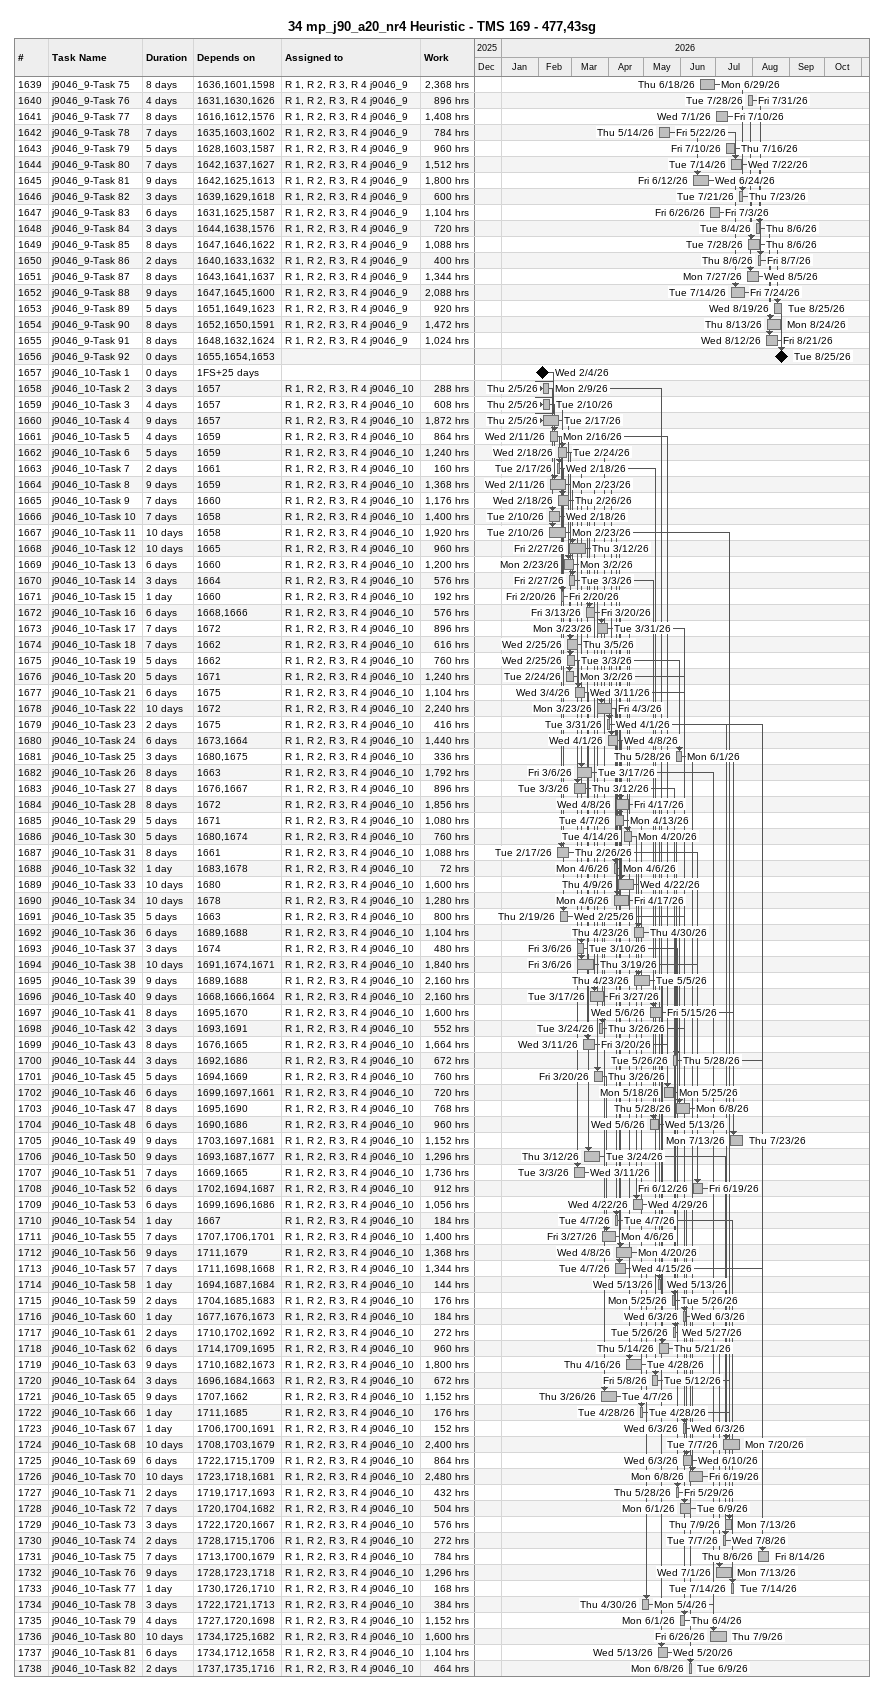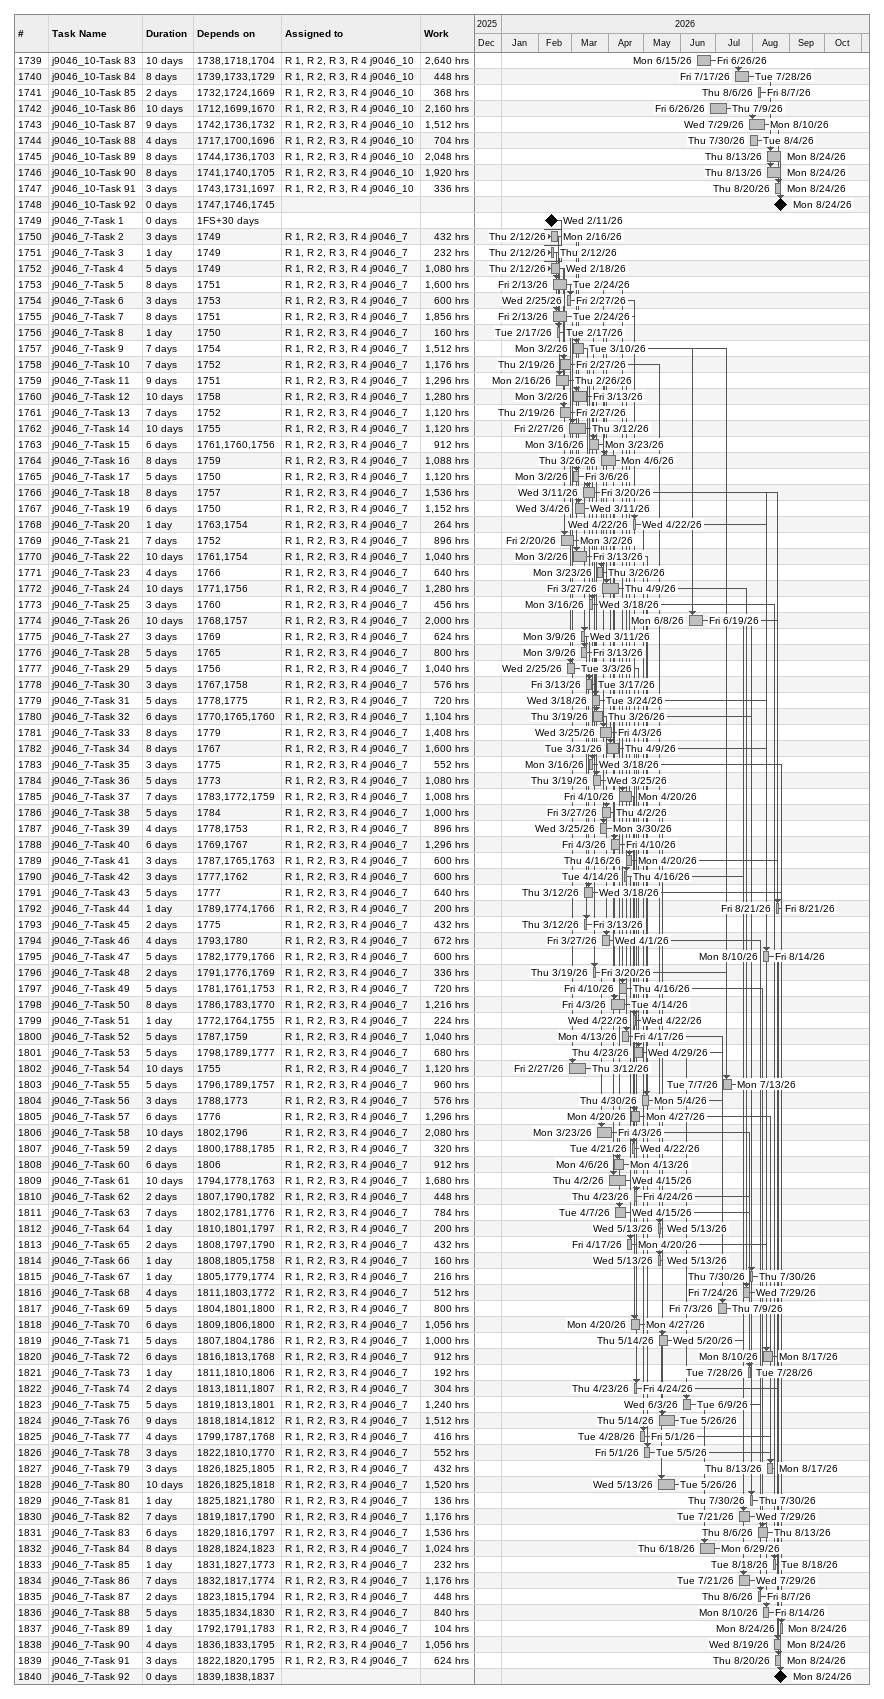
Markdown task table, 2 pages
34 mp_j90_a20_nr4 Heuristic - TMS 169 - 477,43sg

| ID | Task | Duration | Start | Finish | Predecessors | Resources | Work (h) |
|---|---|---|---|---|---|---|---|
| 1639 | j9046_9-Task 75 | 8d | 2026-06-18 | 2026-06-29 | 1636, 1601, 1598 | R 1, R 2, R 3, R 4 j9046_9 | 2368 |
| 1640 | j9046_9-Task 76 | 4d | 2026-07-28 | 2026-07-31 | 1631, 1630, 1626 | R 1, R 2, R 3, R 4 j9046_9 | 896 |
| 1641 | j9046_9-Task 77 | 8d | 2026-07-01 | 2026-07-10 | 1616, 1612, 1576 | R 1, R 2, R 3, R 4 j9046_9 | 1408 |
| 1642 | j9046_9-Task 78 | 7d | 2026-05-14 | 2026-05-22 | 1635, 1603, 1602 | R 1, R 2, R 3, R 4 j9046_9 | 784 |
| 1643 | j9046_9-Task 79 | 5d | 2026-07-10 | 2026-07-16 | 1628, 1603, 1587 | R 1, R 2, R 3, R 4 j9046_9 | 960 |
| 1644 | j9046_9-Task 80 | 7d | 2026-07-14 | 2026-07-22 | 1642, 1637, 1627 | R 1, R 2, R 3, R 4 j9046_9 | 1512 |
| 1645 | j9046_9-Task 81 | 9d | 2026-06-12 | 2026-06-24 | 1642, 1625, 1613 | R 1, R 2, R 3, R 4 j9046_9 | 1800 |
| 1646 | j9046_9-Task 82 | 3d | 2026-07-21 | 2026-07-23 | 1639, 1629, 1618 | R 1, R 2, R 3, R 4 j9046_9 | 600 |
| 1647 | j9046_9-Task 83 | 6d | 2026-06-26 | 2026-07-03 | 1631, 1625, 1587 | R 1, R 2, R 3, R 4 j9046_9 | 1104 |
| 1648 | j9046_9-Task 84 | 3d | 2026-08-04 | 2026-08-06 | 1644, 1638, 1576 | R 1, R 2, R 3, R 4 j9046_9 | 720 |
| 1649 | j9046_9-Task 85 | 8d | 2026-07-28 | 2026-08-06 | 1647, 1646, 1622 | R 1, R 2, R 3, R 4 j9046_9 | 1088 |
| 1650 | j9046_9-Task 86 | 2d | 2026-08-06 | 2026-08-07 | 1640, 1633, 1632 | R 1, R 2, R 3, R 4 j9046_9 | 400 |
| 1651 | j9046_9-Task 87 | 8d | 2026-07-27 | 2026-08-05 | 1643, 1641, 1637 | R 1, R 2, R 3, R 4 j9046_9 | 1344 |
| 1652 | j9046_9-Task 88 | 9d | 2026-07-14 | 2026-07-24 | 1647, 1645, 1600 | R 1, R 2, R 3, R 4 j9046_9 | 2088 |
| 1653 | j9046_9-Task 89 | 5d | 2026-08-19 | 2026-08-25 | 1651, 1649, 1623 | R 1, R 2, R 3, R 4 j9046_9 | 920 |
| 1654 | j9046_9-Task 90 | 8d | 2026-08-13 | 2026-08-24 | 1652, 1650, 1591 | R 1, R 2, R 3, R 4 j9046_9 | 1472 |
| 1655 | j9046_9-Task 91 | 8d | 2026-08-12 | 2026-08-21 | 1648, 1632, 1624 | R 1, R 2, R 3, R 4 j9046_9 | 1024 |
| 1656 | j9046_9-Task 92 | 0d | 2026-08-25 | 2026-08-25 | 1655, 1654, 1653 |  |  |
| 1657 | j9046_10-Task 1 | 0d | 2026-02-04 | 2026-02-04 | 1FS+25d |  |  |
| 1658 | j9046_10-Task 2 | 3d | 2026-02-05 | 2026-02-09 | 1657 | R 1, R 2, R 3, R 4 j9046_10 | 288 |
| 1659 | j9046_10-Task 3 | 4d | 2026-02-05 | 2026-02-10 | 1657 | R 1, R 2, R 3, R 4 j9046_10 | 608 |
| 1660 | j9046_10-Task 4 | 9d | 2026-02-05 | 2026-02-17 | 1657 | R 1, R 2, R 3, R 4 j9046_10 | 1872 |
| 1661 | j9046_10-Task 5 | 4d | 2026-02-11 | 2026-02-16 | 1659 | R 1, R 2, R 3, R 4 j9046_10 | 864 |
| 1662 | j9046_10-Task 6 | 5d | 2026-02-18 | 2026-02-24 | 1659 | R 1, R 2, R 3, R 4 j9046_10 | 1240 |
| 1663 | j9046_10-Task 7 | 2d | 2026-02-17 | 2026-02-18 | 1661 | R 1, R 2, R 3, R 4 j9046_10 | 160 |
| 1664 | j9046_10-Task 8 | 9d | 2026-02-11 | 2026-02-23 | 1659 | R 1, R 2, R 3, R 4 j9046_10 | 1368 |
| 1665 | j9046_10-Task 9 | 7d | 2026-02-18 | 2026-02-26 | 1660 | R 1, R 2, R 3, R 4 j9046_10 | 1176 |
| 1666 | j9046_10-Task 10 | 7d | 2026-02-10 | 2026-02-18 | 1658 | R 1, R 2, R 3, R 4 j9046_10 | 1400 |
| 1667 | j9046_10-Task 11 | 10d | 2026-02-10 | 2026-02-23 | 1658 | R 1, R 2, R 3, R 4 j9046_10 | 1920 |
| 1668 | j9046_10-Task 12 | 10d | 2026-02-27 | 2026-03-12 | 1665 | R 1, R 2, R 3, R 4 j9046_10 | 960 |
| 1669 | j9046_10-Task 13 | 6d | 2026-02-23 | 2026-03-02 | 1660 | R 1, R 2, R 3, R 4 j9046_10 | 1200 |
| 1670 | j9046_10-Task 14 | 3d | 2026-02-27 | 2026-03-03 | 1664 | R 1, R 2, R 3, R 4 j9046_10 | 576 |
| 1671 | j9046_10-Task 15 | 1d | 2026-02-20 | 2026-02-20 | 1660 | R 1, R 2, R 3, R 4 j9046_10 | 192 |
| 1672 | j9046_10-Task 16 | 6d | 2026-03-13 | 2026-03-20 | 1668, 1666 | R 1, R 2, R 3, R 4 j9046_10 | 576 |
| 1673 | j9046_10-Task 17 | 7d | 2026-03-23 | 2026-03-31 | 1672 | R 1, R 2, R 3, R 4 j9046_10 | 896 |
| 1674 | j9046_10-Task 18 | 7d | 2026-02-25 | 2026-03-05 | 1662 | R 1, R 2, R 3, R 4 j9046_10 | 616 |
| 1675 | j9046_10-Task 19 | 5d | 2026-02-25 | 2026-03-03 | 1662 | R 1, R 2, R 3, R 4 j9046_10 | 760 |
| 1676 | j9046_10-Task 20 | 5d | 2026-02-24 | 2026-03-02 | 1671 | R 1, R 2, R 3, R 4 j9046_10 | 1240 |
| 1677 | j9046_10-Task 21 | 6d | 2026-03-04 | 2026-03-11 | 1675 | R 1, R 2, R 3, R 4 j9046_10 | 1104 |
| 1678 | j9046_10-Task 22 | 10d | 2026-03-23 | 2026-04-03 | 1672 | R 1, R 2, R 3, R 4 j9046_10 | 2240 |
| 1679 | j9046_10-Task 23 | 2d | 2026-03-31 | 2026-04-01 | 1675 | R 1, R 2, R 3, R 4 j9046_10 | 416 |
| 1680 | j9046_10-Task 24 | 6d | 2026-04-01 | 2026-04-08 | 1673, 1664 | R 1, R 2, R 3, R 4 j9046_10 | 1440 |
| 1681 | j9046_10-Task 25 | 3d | 2026-05-28 | 2026-06-01 | 1680, 1675 | R 1, R 2, R 3, R 4 j9046_10 | 336 |
| 1682 | j9046_10-Task 26 | 8d | 2026-03-06 | 2026-03-17 | 1663 | R 1, R 2, R 3, R 4 j9046_10 | 1792 |
| 1683 | j9046_10-Task 27 | 8d | 2026-03-03 | 2026-03-12 | 1676, 1667 | R 1, R 2, R 3, R 4 j9046_10 | 896 |
| 1684 | j9046_10-Task 28 | 8d | 2026-04-08 | 2026-04-17 | 1672 | R 1, R 2, R 3, R 4 j9046_10 | 1856 |
| 1685 | j9046_10-Task 29 | 5d | 2026-04-07 | 2026-04-13 | 1671 | R 1, R 2, R 3, R 4 j9046_10 | 1080 |
| 1686 | j9046_10-Task 30 | 5d | 2026-04-14 | 2026-04-20 | 1680, 1674 | R 1, R 2, R 3, R 4 j9046_10 | 760 |
| 1687 | j9046_10-Task 31 | 8d | 2026-02-17 | 2026-02-26 | 1661 | R 1, R 2, R 3, R 4 j9046_10 | 1088 |
| 1688 | j9046_10-Task 32 | 1d | 2026-04-06 | 2026-04-06 | 1683, 1678 | R 1, R 2, R 3, R 4 j9046_10 | 72 |
| 1689 | j9046_10-Task 33 | 10d | 2026-04-09 | 2026-04-22 | 1680 | R 1, R 2, R 3, R 4 j9046_10 | 1600 |
| 1690 | j9046_10-Task 34 | 10d | 2026-04-06 | 2026-04-17 | 1678 | R 1, R 2, R 3, R 4 j9046_10 | 1280 |
| 1691 | j9046_10-Task 35 | 5d | 2026-02-19 | 2026-02-25 | 1663 | R 1, R 2, R 3, R 4 j9046_10 | 800 |
| 1692 | j9046_10-Task 36 | 6d | 2026-04-23 | 2026-04-30 | 1689, 1688 | R 1, R 2, R 3, R 4 j9046_10 | 1104 |
| 1693 | j9046_10-Task 37 | 3d | 2026-03-06 | 2026-03-10 | 1674 | R 1, R 2, R 3, R 4 j9046_10 | 480 |
| 1694 | j9046_10-Task 38 | 10d | 2026-03-06 | 2026-03-19 | 1691, 1674, 1671 | R 1, R 2, R 3, R 4 j9046_10 | 1840 |
| 1695 | j9046_10-Task 39 | 9d | 2026-04-23 | 2026-05-05 | 1689, 1688 | R 1, R 2, R 3, R 4 j9046_10 | 2160 |
| 1696 | j9046_10-Task 40 | 9d | 2026-03-17 | 2026-03-27 | 1668, 1666, 1664 | R 1, R 2, R 3, R 4 j9046_10 | 2160 |
| 1697 | j9046_10-Task 41 | 8d | 2026-05-06 | 2026-05-15 | 1695, 1670 | R 1, R 2, R 3, R 4 j9046_10 | 1600 |
| 1698 | j9046_10-Task 42 | 3d | 2026-03-24 | 2026-03-26 | 1693, 1691 | R 1, R 2, R 3, R 4 j9046_10 | 552 |
| 1699 | j9046_10-Task 43 | 8d | 2026-03-11 | 2026-03-20 | 1676, 1665 | R 1, R 2, R 3, R 4 j9046_10 | 1664 |
| 1700 | j9046_10-Task 44 | 3d | 2026-05-26 | 2026-05-28 | 1692, 1686 | R 1, R 2, R 3, R 4 j9046_10 | 672 |
| 1701 | j9046_10-Task 45 | 5d | 2026-03-20 | 2026-03-26 | 1694, 1669 | R 1, R 2, R 3, R 4 j9046_10 | 760 |
| 1702 | j9046_10-Task 46 | 6d | 2026-05-18 | 2026-05-25 | 1699, 1697, 1661 | R 1, R 2, R 3, R 4 j9046_10 | 720 |
| 1703 | j9046_10-Task 47 | 8d | 2026-05-28 | 2026-06-08 | 1695, 1690 | R 1, R 2, R 3, R 4 j9046_10 | 768 |
| 1704 | j9046_10-Task 48 | 6d | 2026-05-06 | 2026-05-13 | 1690, 1686 | R 1, R 2, R 3, R 4 j9046_10 | 960 |
| 1705 | j9046_10-Task 49 | 9d | 2026-07-13 | 2026-07-23 | 1703, 1697, 1681 | R 1, R 2, R 3, R 4 j9046_10 | 1152 |
| 1706 | j9046_10-Task 50 | 9d | 2026-03-12 | 2026-03-24 | 1693, 1687, 1677 | R 1, R 2, R 3, R 4 j9046_10 | 1296 |
| 1707 | j9046_10-Task 51 | 7d | 2026-03-03 | 2026-03-11 | 1669, 1665 | R 1, R 2, R 3, R 4 j9046_10 | 1736 |
| 1708 | j9046_10-Task 52 | 6d | 2026-06-12 | 2026-06-19 | 1702, 1694, 1687 | R 1, R 2, R 3, R 4 j9046_10 | 912 |
| 1709 | j9046_10-Task 53 | 6d | 2026-04-22 | 2026-04-29 | 1699, 1696, 1686 | R 1, R 2, R 3, R 4 j9046_10 | 1056 |
| 1710 | j9046_10-Task 54 | 1d | 2026-04-07 | 2026-04-07 | 1667 | R 1, R 2, R 3, R 4 j9046_10 | 184 |
| 1711 | j9046_10-Task 55 | 7d | 2026-03-27 | 2026-04-06 | 1707, 1706, 1701 | R 1, R 2, R 3, R 4 j9046_10 | 1400 |
| 1712 | j9046_10-Task 56 | 9d | 2026-04-08 | 2026-04-20 | 1711, 1679 | R 1, R 2, R 3, R 4 j9046_10 | 1368 |
| 1713 | j9046_10-Task 57 | 7d | 2026-04-07 | 2026-04-15 | 1711, 1698, 1668 | R 1, R 2, R 3, R 4 j9046_10 | 1344 |
| 1714 | j9046_10-Task 58 | 1d | 2026-05-13 | 2026-05-13 | 1694, 1687, 1684 | R 1, R 2, R 3, R 4 j9046_10 | 144 |
| 1715 | j9046_10-Task 59 | 2d | 2026-05-25 | 2026-05-26 | 1704, 1685, 1683 | R 1, R 2, R 3, R 4 j9046_10 | 176 |
| 1716 | j9046_10-Task 60 | 1d | 2026-06-03 | 2026-06-03 | 1677, 1676, 1673 | R 1, R 2, R 3, R 4 j9046_10 | 184 |
| 1717 | j9046_10-Task 61 | 2d | 2026-05-26 | 2026-05-27 | 1710, 1702, 1692 | R 1, R 2, R 3, R 4 j9046_10 | 272 |
| 1718 | j9046_10-Task 62 | 6d | 2026-05-14 | 2026-05-21 | 1714, 1709, 1695 | R 1, R 2, R 3, R 4 j9046_10 | 960 |
| 1719 | j9046_10-Task 63 | 9d | 2026-04-16 | 2026-04-28 | 1710, 1682, 1673 | R 1, R 2, R 3, R 4 j9046_10 | 1800 |
| 1720 | j9046_10-Task 64 | 3d | 2026-05-08 | 2026-05-12 | 1696, 1684, 1663 | R 1, R 2, R 3, R 4 j9046_10 | 672 |
| 1721 | j9046_10-Task 65 | 9d | 2026-03-26 | 2026-04-07 | 1707, 1662 | R 1, R 2, R 3, R 4 j9046_10 | 1152 |
| 1722 | j9046_10-Task 66 | 1d | 2026-04-28 | 2026-04-28 | 1711, 1685 | R 1, R 2, R 3, R 4 j9046_10 | 176 |
| 1723 | j9046_10-Task 67 | 1d | 2026-06-03 | 2026-06-03 | 1706, 1700, 1691 | R 1, R 2, R 3, R 4 j9046_10 | 152 |
| 1724 | j9046_10-Task 68 | 10d | 2026-07-07 | 2026-07-20 | 1708, 1703, 1679 | R 1, R 2, R 3, R 4 j9046_10 | 2400 |
| 1725 | j9046_10-Task 69 | 6d | 2026-06-03 | 2026-06-10 | 1722, 1715, 1709 | R 1, R 2, R 3, R 4 j9046_10 | 864 |
| 1726 | j9046_10-Task 70 | 10d | 2026-06-08 | 2026-06-19 | 1723, 1718, 1681 | R 1, R 2, R 3, R 4 j9046_10 | 2480 |
| 1727 | j9046_10-Task 71 | 2d | 2026-05-28 | 2026-05-29 | 1719, 1717, 1693 | R 1, R 2, R 3, R 4 j9046_10 | 432 |
| 1728 | j9046_10-Task 72 | 7d | 2026-06-01 | 2026-06-09 | 1720, 1704, 1682 | R 1, R 2, R 3, R 4 j9046_10 | 504 |
| 1729 | j9046_10-Task 73 | 3d | 2026-07-09 | 2026-07-13 | 1722, 1720, 1667 | R 1, R 2, R 3, R 4 j9046_10 | 576 |
| 1730 | j9046_10-Task 74 | 2d | 2026-07-07 | 2026-07-08 | 1728, 1715, 1706 | R 1, R 2, R 3, R 4 j9046_10 | 272 |
| 1731 | j9046_10-Task 75 | 7d | 2026-08-06 | 2026-08-14 | 1713, 1700, 1679 | R 1, R 2, R 3, R 4 j9046_10 | 784 |
| 1732 | j9046_10-Task 76 | 9d | 2026-07-01 | 2026-07-13 | 1728, 1723, 1718 | R 1, R 2, R 3, R 4 j9046_10 | 1296 |
| 1733 | j9046_10-Task 77 | 1d | 2026-07-14 | 2026-07-14 | 1730, 1726, 1710 | R 1, R 2, R 3, R 4 j9046_10 | 168 |
| 1734 | j9046_10-Task 78 | 3d | 2026-04-30 | 2026-05-04 | 1722, 1721, 1713 | R 1, R 2, R 3, R 4 j9046_10 | 384 |
| 1735 | j9046_10-Task 79 | 4d | 2026-06-01 | 2026-06-04 | 1727, 1720, 1698 | R 1, R 2, R 3, R 4 j9046_10 | 1152 |
| 1736 | j9046_10-Task 80 | 10d | 2026-06-26 | 2026-07-09 | 1734, 1725, 1682 | R 1, R 2, R 3, R 4 j9046_10 | 1600 |
| 1737 | j9046_10-Task 81 | 6d | 2026-05-13 | 2026-05-20 | 1734, 1712, 1658 | R 1, R 2, R 3, R 4 j9046_10 | 1104 |
| 1738 | j9046_10-Task 82 | 2d | 2026-06-08 | 2026-06-09 | 1737, 1735, 1716 | R 1, R 2, R 3, R 4 j9046_10 | 464 |
| 1739 | j9046_10-Task 83 | 10d | 2026-06-15 | 2026-06-26 | 1738, 1718, 1704 | R 1, R 2, R 3, R 4 j9046_10 | 2640 |
| 1740 | j9046_10-Task 84 | 8d | 2026-07-17 | 2026-07-28 | 1739, 1733, 1729 | R 1, R 2, R 3, R 4 j9046_10 | 448 |
| 1741 | j9046_10-Task 85 | 2d | 2026-08-06 | 2026-08-07 | 1732, 1724, 1669 | R 1, R 2, R 3, R 4 j9046_10 | 368 |
| 1742 | j9046_10-Task 86 | 10d | 2026-06-26 | 2026-07-09 | 1712, 1699, 1670 | R 1, R 2, R 3, R 4 j9046_10 | 2160 |
| 1743 | j9046_10-Task 87 | 9d | 2026-07-29 | 2026-08-10 | 1742, 1736, 1732 | R 1, R 2, R 3, R 4 j9046_10 | 1512 |
| 1744 | j9046_10-Task 88 | 4d | 2026-07-30 | 2026-08-04 | 1717, 1700, 1696 | R 1, R 2, R 3, R 4 j9046_10 | 704 |
| 1745 | j9046_10-Task 89 | 8d | 2026-08-13 | 2026-08-24 | 1744, 1736, 1703 | R 1, R 2, R 3, R 4 j9046_10 | 2048 |
| 1746 | j9046_10-Task 90 | 8d | 2026-08-13 | 2026-08-24 | 1741, 1740, 1705 | R 1, R 2, R 3, R 4 j9046_10 | 1920 |
| 1747 | j9046_10-Task 91 | 3d | 2026-08-20 | 2026-08-24 | 1743, 1731, 1697 | R 1, R 2, R 3, R 4 j9046_10 | 336 |
| 1748 | j9046_10-Task 92 | 0d | 2026-08-24 | 2026-08-24 | 1747, 1746, 1745 |  |  |
| 1749 | j9046_7-Task 1 | 0d | 2026-02-11 | 2026-02-11 | 1FS+30d |  |  |
| 1750 | j9046_7-Task 2 | 3d | 2026-02-12 | 2026-02-16 | 1749 | R 1, R 2, R 3, R 4 j9046_7 | 432 |
| 1751 | j9046_7-Task 3 | 1d | 2026-02-12 | 2026-02-12 | 1749 | R 1, R 2, R 3, R 4 j9046_7 | 232 |
| 1752 | j9046_7-Task 4 | 5d | 2026-02-12 | 2026-02-18 | 1749 | R 1, R 2, R 3, R 4 j9046_7 | 1080 |
| 1753 | j9046_7-Task 5 | 8d | 2026-02-13 | 2026-02-24 | 1751 | R 1, R 2, R 3, R 4 j9046_7 | 1600 |
| 1754 | j9046_7-Task 6 | 3d | 2026-02-25 | 2026-02-27 | 1753 | R 1, R 2, R 3, R 4 j9046_7 | 600 |
| 1755 | j9046_7-Task 7 | 8d | 2026-02-13 | 2026-02-24 | 1751 | R 1, R 2, R 3, R 4 j9046_7 | 1856 |
| 1756 | j9046_7-Task 8 | 1d | 2026-02-17 | 2026-02-17 | 1750 | R 1, R 2, R 3, R 4 j9046_7 | 160 |
| 1757 | j9046_7-Task 9 | 7d | 2026-03-02 | 2026-03-10 | 1754 | R 1, R 2, R 3, R 4 j9046_7 | 1512 |
| 1758 | j9046_7-Task 10 | 7d | 2026-02-19 | 2026-02-27 | 1752 | R 1, R 2, R 3, R 4 j9046_7 | 1176 |
| 1759 | j9046_7-Task 11 | 9d | 2026-02-16 | 2026-02-26 | 1751 | R 1, R 2, R 3, R 4 j9046_7 | 1296 |
| 1760 | j9046_7-Task 12 | 10d | 2026-03-02 | 2026-03-13 | 1758 | R 1, R 2, R 3, R 4 j9046_7 | 1280 |
| 1761 | j9046_7-Task 13 | 7d | 2026-02-19 | 2026-02-27 | 1752 | R 1, R 2, R 3, R 4 j9046_7 | 1120 |
| 1762 | j9046_7-Task 14 | 10d | 2026-02-27 | 2026-03-12 | 1755 | R 1, R 2, R 3, R 4 j9046_7 | 1120 |
| 1763 | j9046_7-Task 15 | 6d | 2026-03-16 | 2026-03-23 | 1761, 1760, 1756 | R 1, R 2, R 3, R 4 j9046_7 | 912 |
| 1764 | j9046_7-Task 16 | 8d | 2026-03-26 | 2026-04-06 | 1759 | R 1, R 2, R 3, R 4 j9046_7 | 1088 |
| 1765 | j9046_7-Task 17 | 5d | 2026-03-02 | 2026-03-06 | 1750 | R 1, R 2, R 3, R 4 j9046_7 | 1120 |
| 1766 | j9046_7-Task 18 | 8d | 2026-03-11 | 2026-03-20 | 1757 | R 1, R 2, R 3, R 4 j9046_7 | 1536 |
| 1767 | j9046_7-Task 19 | 6d | 2026-03-04 | 2026-03-11 | 1750 | R 1, R 2, R 3, R 4 j9046_7 | 1152 |
| 1768 | j9046_7-Task 20 | 1d | 2026-04-22 | 2026-04-22 | 1763, 1754 | R 1, R 2, R 3, R 4 j9046_7 | 264 |
| 1769 | j9046_7-Task 21 | 7d | 2026-02-20 | 2026-03-02 | 1752 | R 1, R 2, R 3, R 4 j9046_7 | 896 |
| 1770 | j9046_7-Task 22 | 10d | 2026-03-02 | 2026-03-13 | 1761, 1754 | R 1, R 2, R 3, R 4 j9046_7 | 1040 |
| 1771 | j9046_7-Task 23 | 4d | 2026-03-23 | 2026-03-26 | 1766 | R 1, R 2, R 3, R 4 j9046_7 | 640 |
| 1772 | j9046_7-Task 24 | 10d | 2026-03-27 | 2026-04-09 | 1771, 1756 | R 1, R 2, R 3, R 4 j9046_7 | 1280 |
| 1773 | j9046_7-Task 25 | 3d | 2026-03-16 | 2026-03-18 | 1760 | R 1, R 2, R 3, R 4 j9046_7 | 456 |
| 1774 | j9046_7-Task 26 | 10d | 2026-06-08 | 2026-06-19 | 1768, 1757 | R 1, R 2, R 3, R 4 j9046_7 | 2000 |
| 1775 | j9046_7-Task 27 | 3d | 2026-03-09 | 2026-03-11 | 1769 | R 1, R 2, R 3, R 4 j9046_7 | 624 |
| 1776 | j9046_7-Task 28 | 5d | 2026-03-09 | 2026-03-13 | 1765 | R 1, R 2, R 3, R 4 j9046_7 | 800 |
| 1777 | j9046_7-Task 29 | 5d | 2026-02-25 | 2026-03-03 | 1756 | R 1, R 2, R 3, R 4 j9046_7 | 1040 |
| 1778 | j9046_7-Task 30 | 3d | 2026-03-13 | 2026-03-17 | 1767, 1758 | R 1, R 2, R 3, R 4 j9046_7 | 576 |
| 1779 | j9046_7-Task 31 | 5d | 2026-03-18 | 2026-03-24 | 1778, 1775 | R 1, R 2, R 3, R 4 j9046_7 | 720 |
| 1780 | j9046_7-Task 32 | 6d | 2026-03-19 | 2026-03-26 | 1770, 1765, 1760 | R 1, R 2, R 3, R 4 j9046_7 | 1104 |
| 1781 | j9046_7-Task 33 | 8d | 2026-03-25 | 2026-04-03 | 1779 | R 1, R 2, R 3, R 4 j9046_7 | 1408 |
| 1782 | j9046_7-Task 34 | 8d | 2026-03-31 | 2026-04-09 | 1767 | R 1, R 2, R 3, R 4 j9046_7 | 1600 |
| 1783 | j9046_7-Task 35 | 3d | 2026-03-16 | 2026-03-18 | 1775 | R 1, R 2, R 3, R 4 j9046_7 | 552 |
| 1784 | j9046_7-Task 36 | 5d | 2026-03-19 | 2026-03-25 | 1773 | R 1, R 2, R 3, R 4 j9046_7 | 1080 |
| 1785 | j9046_7-Task 37 | 7d | 2026-04-10 | 2026-04-20 | 1783, 1772, 1759 | R 1, R 2, R 3, R 4 j9046_7 | 1008 |
| 1786 | j9046_7-Task 38 | 5d | 2026-03-27 | 2026-04-02 | 1784 | R 1, R 2, R 3, R 4 j9046_7 | 1000 |
| 1787 | j9046_7-Task 39 | 4d | 2026-03-25 | 2026-03-30 | 1778, 1753 | R 1, R 2, R 3, R 4 j9046_7 | 896 |
| 1788 | j9046_7-Task 40 | 6d | 2026-04-03 | 2026-04-10 | 1769, 1767 | R 1, R 2, R 3, R 4 j9046_7 | 1296 |
| 1789 | j9046_7-Task 41 | 3d | 2026-04-16 | 2026-04-20 | 1787, 1765, 1763 | R 1, R 2, R 3, R 4 j9046_7 | 600 |
| 1790 | j9046_7-Task 42 | 3d | 2026-04-14 | 2026-04-16 | 1777, 1762 | R 1, R 2, R 3, R 4 j9046_7 | 600 |
| 1791 | j9046_7-Task 43 | 5d | 2026-03-12 | 2026-03-18 | 1777 | R 1, R 2, R 3, R 4 j9046_7 | 640 |
| 1792 | j9046_7-Task 44 | 1d | 2026-08-21 | 2026-08-21 | 1789, 1774, 1766 | R 1, R 2, R 3, R 4 j9046_7 | 200 |
| 1793 | j9046_7-Task 45 | 2d | 2026-03-12 | 2026-03-13 | 1775 | R 1, R 2, R 3, R 4 j9046_7 | 432 |
| 1794 | j9046_7-Task 46 | 4d | 2026-03-27 | 2026-04-01 | 1793, 1780 | R 1, R 2, R 3, R 4 j9046_7 | 672 |
| 1795 | j9046_7-Task 47 | 5d | 2026-08-10 | 2026-08-14 | 1782, 1779, 1766 | R 1, R 2, R 3, R 4 j9046_7 | 600 |
| 1796 | j9046_7-Task 48 | 2d | 2026-03-19 | 2026-03-20 | 1791, 1776, 1769 | R 1, R 2, R 3, R 4 j9046_7 | 336 |
| 1797 | j9046_7-Task 49 | 5d | 2026-04-10 | 2026-04-16 | 1781, 1761, 1753 | R 1, R 2, R 3, R 4 j9046_7 | 720 |
| 1798 | j9046_7-Task 50 | 8d | 2026-04-03 | 2026-04-14 | 1786, 1783, 1770 | R 1, R 2, R 3, R 4 j9046_7 | 1216 |
| 1799 | j9046_7-Task 51 | 1d | 2026-04-22 | 2026-04-22 | 1772, 1764, 1755 | R 1, R 2, R 3, R 4 j9046_7 | 224 |
| 1800 | j9046_7-Task 52 | 5d | 2026-04-13 | 2026-04-17 | 1787, 1759 | R 1, R 2, R 3, R 4 j9046_7 | 1040 |
| 1801 | j9046_7-Task 53 | 5d | 2026-04-23 | 2026-04-29 | 1798, 1789, 1777 | R 1, R 2, R 3, R 4 j9046_7 | 680 |
| 1802 | j9046_7-Task 54 | 10d | 2026-02-27 | 2026-03-12 | 1755 | R 1, R 2, R 3, R 4 j9046_7 | 1120 |
| 1803 | j9046_7-Task 55 | 5d | 2026-07-07 | 2026-07-13 | 1796, 1789, 1757 | R 1, R 2, R 3, R 4 j9046_7 | 960 |
| 1804 | j9046_7-Task 56 | 3d | 2026-04-30 | 2026-05-04 | 1788, 1773 | R 1, R 2, R 3, R 4 j9046_7 | 576 |
| 1805 | j9046_7-Task 57 | 6d | 2026-04-20 | 2026-04-27 | 1776 | R 1, R 2, R 3, R 4 j9046_7 | 1296 |
| 1806 | j9046_7-Task 58 | 10d | 2026-03-23 | 2026-04-03 | 1802, 1796 | R 1, R 2, R 3, R 4 j9046_7 | 2080 |
| 1807 | j9046_7-Task 59 | 2d | 2026-04-21 | 2026-04-22 | 1800, 1788, 1785 | R 1, R 2, R 3, R 4 j9046_7 | 320 |
| 1808 | j9046_7-Task 60 | 6d | 2026-04-06 | 2026-04-13 | 1806 | R 1, R 2, R 3, R 4 j9046_7 | 912 |
| 1809 | j9046_7-Task 61 | 10d | 2026-04-02 | 2026-04-15 | 1794, 1778, 1763 | R 1, R 2, R 3, R 4 j9046_7 | 1680 |
| 1810 | j9046_7-Task 62 | 2d | 2026-04-23 | 2026-04-24 | 1807, 1790, 1782 | R 1, R 2, R 3, R 4 j9046_7 | 448 |
| 1811 | j9046_7-Task 63 | 7d | 2026-04-07 | 2026-04-15 | 1802, 1781, 1776 | R 1, R 2, R 3, R 4 j9046_7 | 784 |
| 1812 | j9046_7-Task 64 | 1d | 2026-05-13 | 2026-05-13 | 1810, 1801, 1797 | R 1, R 2, R 3, R 4 j9046_7 | 200 |
| 1813 | j9046_7-Task 65 | 2d | 2026-04-17 | 2026-04-20 | 1808, 1797, 1790 | R 1, R 2, R 3, R 4 j9046_7 | 432 |
| 1814 | j9046_7-Task 66 | 1d | 2026-05-13 | 2026-05-13 | 1808, 1805, 1758 | R 1, R 2, R 3, R 4 j9046_7 | 160 |
| 1815 | j9046_7-Task 67 | 1d | 2026-07-30 | 2026-07-30 | 1805, 1779, 1774 | R 1, R 2, R 3, R 4 j9046_7 | 216 |
| 1816 | j9046_7-Task 68 | 4d | 2026-07-24 | 2026-07-29 | 1811, 1803, 1772 | R 1, R 2, R 3, R 4 j9046_7 | 512 |
| 1817 | j9046_7-Task 69 | 5d | 2026-07-03 | 2026-07-09 | 1804, 1801, 1800 | R 1, R 2, R 3, R 4 j9046_7 | 800 |
| 1818 | j9046_7-Task 70 | 6d | 2026-04-20 | 2026-04-27 | 1809, 1806, 1800 | R 1, R 2, R 3, R 4 j9046_7 | 1056 |
| 1819 | j9046_7-Task 71 | 5d | 2026-05-14 | 2026-05-20 | 1807, 1804, 1786 | R 1, R 2, R 3, R 4 j9046_7 | 1000 |
| 1820 | j9046_7-Task 72 | 6d | 2026-08-10 | 2026-08-17 | 1816, 1813, 1768 | R 1, R 2, R 3, R 4 j9046_7 | 912 |
| 1821 | j9046_7-Task 73 | 1d | 2026-07-28 | 2026-07-28 | 1811, 1810, 1806 | R 1, R 2, R 3, R 4 j9046_7 | 192 |
| 1822 | j9046_7-Task 74 | 2d | 2026-04-23 | 2026-04-24 | 1813, 1811, 1807 | R 1, R 2, R 3, R 4 j9046_7 | 304 |
| 1823 | j9046_7-Task 75 | 5d | 2026-06-03 | 2026-06-09 | 1819, 1813, 1801 | R 1, R 2, R 3, R 4 j9046_7 | 1240 |
| 1824 | j9046_7-Task 76 | 9d | 2026-05-14 | 2026-05-26 | 1818, 1814, 1812 | R 1, R 2, R 3, R 4 j9046_7 | 1512 |
| 1825 | j9046_7-Task 77 | 4d | 2026-04-28 | 2026-05-01 | 1799, 1787, 1768 | R 1, R 2, R 3, R 4 j9046_7 | 416 |
| 1826 | j9046_7-Task 78 | 3d | 2026-05-01 | 2026-05-05 | 1822, 1810, 1770 | R 1, R 2, R 3, R 4 j9046_7 | 552 |
| 1827 | j9046_7-Task 79 | 3d | 2026-08-13 | 2026-08-17 | 1826, 1825, 1805 | R 1, R 2, R 3, R 4 j9046_7 | 432 |
| 1828 | j9046_7-Task 80 | 10d | 2026-05-13 | 2026-05-26 | 1826, 1825, 1818 | R 1, R 2, R 3, R 4 j9046_7 | 1520 |
| 1829 | j9046_7-Task 81 | 1d | 2026-07-30 | 2026-07-30 | 1825, 1821, 1780 | R 1, R 2, R 3, R 4 j9046_7 | 136 |
| 1830 | j9046_7-Task 82 | 7d | 2026-07-21 | 2026-07-29 | 1819, 1817, 1790 | R 1, R 2, R 3, R 4 j9046_7 | 1176 |
| 1831 | j9046_7-Task 83 | 6d | 2026-08-06 | 2026-08-13 | 1829, 1816, 1797 | R 1, R 2, R 3, R 4 j9046_7 | 1536 |
| 1832 | j9046_7-Task 84 | 8d | 2026-06-18 | 2026-06-29 | 1828, 1824, 1823 | R 1, R 2, R 3, R 4 j9046_7 | 1024 |
| 1833 | j9046_7-Task 85 | 1d | 2026-08-18 | 2026-08-18 | 1831, 1827, 1773 | R 1, R 2, R 3, R 4 j9046_7 | 232 |
| 1834 | j9046_7-Task 86 | 7d | 2026-07-21 | 2026-07-29 | 1832, 1817, 1774 | R 1, R 2, R 3, R 4 j9046_7 | 1176 |
| 1835 | j9046_7-Task 87 | 2d | 2026-08-06 | 2026-08-07 | 1823, 1815, 1794 | R 1, R 2, R 3, R 4 j9046_7 | 448 |
| 1836 | j9046_7-Task 88 | 5d | 2026-08-10 | 2026-08-14 | 1835, 1834, 1830 | R 1, R 2, R 3, R 4 j9046_7 | 840 |
| 1837 | j9046_7-Task 89 | 1d | 2026-08-24 | 2026-08-24 | 1792, 1791, 1783 | R 1, R 2, R 3, R 4 j9046_7 | 104 |
| 1838 | j9046_7-Task 90 | 4d | 2026-08-19 | 2026-08-24 | 1836, 1833, 1795 | R 1, R 2, R 3, R 4 j9046_7 | 1056 |
| 1839 | j9046_7-Task 91 | 3d | 2026-08-20 | 2026-08-24 | 1822, 1820, 1795 | R 1, R 2, R 3, R 4 j9046_7 | 624 |
| 1840 | j9046_7-Task 92 | 0d | 2026-08-24 | 2026-08-24 | 1839, 1838, 1837 |  |  |
